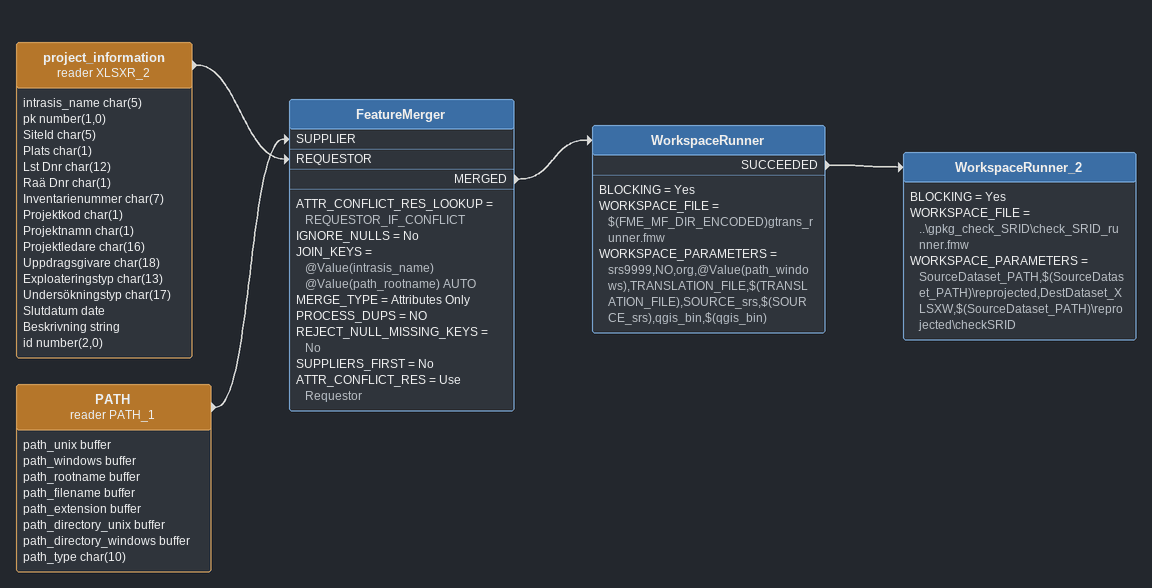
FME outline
project_information (reader XLSXR_2)
    attributes: intrasis_name char(5), pk number(1,0), SiteId char(5), Plats char(1), Lst Dnr char(12), Raä Dnr char(1), Inventarienummer char(7), Projektkod char(1), Projektnamn char(1), Projektledare char(16), Uppdragsgivare char(18), Exploateringstyp char(13), Undersökningstyp char(17), Slutdatum date, Beskrivning string, id number(2,0)
    -> FeatureMerger [REQUESTOR]
PATH (reader PATH_1)
    attributes: path_unix buffer, path_windows buffer, path_rootname buffer, path_filename buffer, path_extension buffer, path_directory_unix buffer, path_directory_windows buffer, path_type char(10)
    -> FeatureMerger [SUPPLIER]
FeatureMerger
    ATTR_CONFLICT_RES_LOOKUP = REQUESTOR_IF_CONFLICT
    IGNORE_NULLS = No
    JOIN_KEYS = @Value(intrasis_name) @Value(path_rootname) AUTO
    MERGE_TYPE = Attributes Only
    PROCESS_DUPS = NO
    REJECT_NULL_MISSING_KEYS = No
    SUPPLIERS_FIRST = No
    ATTR_CONFLICT_RES = Use Requestor
    MERGED -> WorkspaceRunner
WorkspaceRunner
    BLOCKING = Yes
    WORKSPACE_FILE = $(FME_MF_DIR_ENCODED)gtrans_runner.fmw
    WORKSPACE_PARAMETERS = srs9999,NO,org,@Value(path_windows),TRANSLATION_FILE,$(TRANSLATION_FILE),SOURCE_srs,$(SOURCE_srs),qgis_bin,$(qgis_bin)
    SUCCEEDED -> WorkspaceRunner_2
WorkspaceRunner_2
    BLOCKING = Yes
    WORKSPACE_FILE = ..\gpkg_check_SRID\check_SRID_runner.fmw
    WORKSPACE_PARAMETERS = SourceDataset_PATH,$(SourceDataset_PATH)\reprojected,DestDataset_XLSXW,$(SourceDataset_PATH)\reprojected\checkSRID
